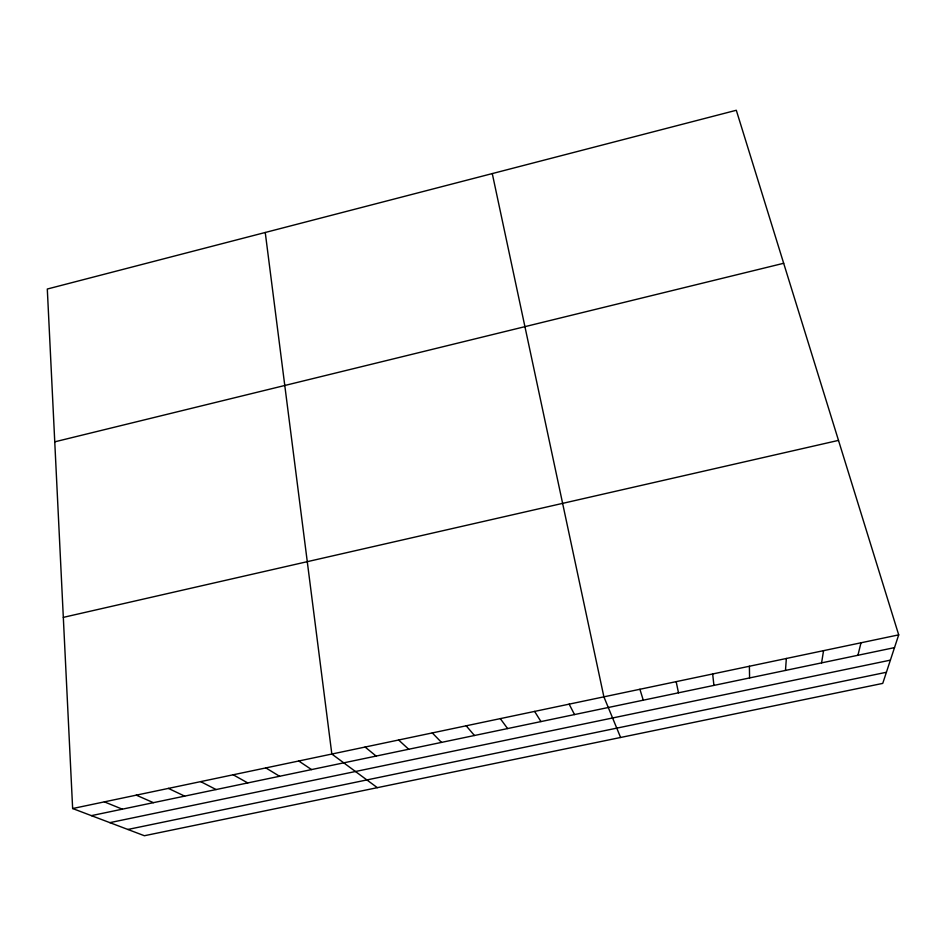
<?xml version="1.0" encoding="UTF-8"?>
<svg xmlns="http://www.w3.org/2000/svg" width="946" height="946" viewBox="0 0 946 946"><rect width="100%" height="100%" fill="white"/><g stroke="black" fill="none" stroke-linecap="round" stroke-linejoin="round"><path stroke-width="1.42" d="M785.476 670.43L786.351 658.475M821.589 662.874L823.552 650.659M857.927 655.271L861.002 642.783M898.7 634.861L882.748 683.39L144.383 835.732L72.641 808.534L47.3 289.027L736.307 110.268L898.7 634.861L72.641 808.534M54.75 441.829L783.678 263.284M63.323 617.371L838.499 440.387M91.407 815.641L894.502 647.62M109.878 822.642L890.387 660.142M127.864 829.465L886.39 672.275M104.367 801.865L122.306 809.173M136.283 795.148L153.394 802.669M168.388 788.396L184.659 796.13M200.682 781.609L216.114 789.555M233.177 774.774L247.746 782.933M265.861 767.904L279.555 776.276M298.747 760.998L311.565 769.583M377.336 787.663L331.833 754.033L265.247 232.491M365.109 747.044L376.13 756.079M398.597 739.997L408.707 749.256M432.287 732.913L441.475 742.397M466.189 725.795L474.443 735.503M500.292 718.617L507.6 728.574M534.62 711.404L540.958 721.585M569.149 704.143L574.518 714.573M620.6 737.478L603.891 696.835L492.275 173.579M639.91 689.267L643.268 700.182M676.165 681.64L678.495 692.815M712.657 673.966L713.923 685.401M749.386 666.244L749.587 677.939"/></g></svg>
